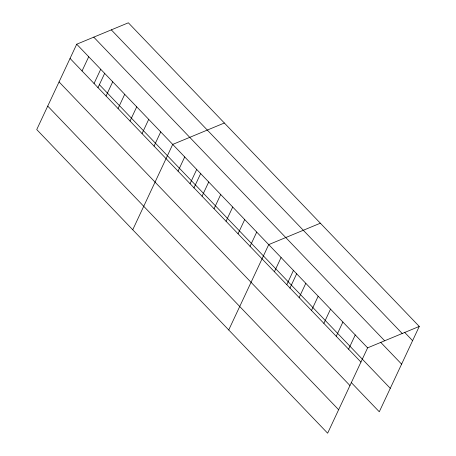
<?xml version="1.0" encoding="UTF-8"?>
<svg xmlns="http://www.w3.org/2000/svg" width="456" height="456" viewBox="0 0 456 456"><rect width="100%" height="100%" fill="white"/><g stroke="black" fill="none" stroke-linecap="round" stroke-linejoin="round"><path stroke-width="0.68" d="M76.716 44.215L36.736 129.567L327.642 433.2L367.621 347.848L419.263 326.433L128.358 22.8L76.716 44.215L367.621 347.848M82.051 70.965L88.721 56.738M94.05 83.494L100.719 69.266M97.926 87.769L104.737 73.228M106.054 96.016L112.717 81.789M118.053 108.545L124.716 94.312M130.051 121.068L136.72 106.841M142.05 133.591L148.719 119.364M154.054 146.119L160.717 131.887M132.736 229.761L172.716 144.415L224.358 123M178.051 171.165L184.714 156.938M190.049 183.694L196.718 169.461M193.92 187.969L200.737 173.428M202.054 196.217L208.717 181.99M214.052 208.745L220.715 194.512M226.051 221.268L232.714 207.041M238.049 233.791L244.718 219.564M250.053 246.32L256.717 232.087M228.735 329.962L268.715 244.615L320.357 223.201M274.415 271.748L281.078 257.52M286.778 284.652L293.442 270.425M289.919 288.169L296.736 273.623M299.142 297.557L305.805 283.33M311.505 310.462L318.168 296.229M323.868 323.367L330.532 309.134M336.232 336.272L342.895 322.039M348.595 349.176L355.258 334.943M419.263 326.433L379.284 411.785L351.228 382.504M404.512 332.224L412.6 340.666M111.315 29.868L402.22 333.501M93.759 37.147L384.664 340.786M380.68 342.296L401.605 364.133M99.368 84.679L390.273 388.318M70.053 58.442L360.958 362.081M59.058 81.915L349.963 385.548M47.732 106.094L338.637 409.727"/></g></svg>
